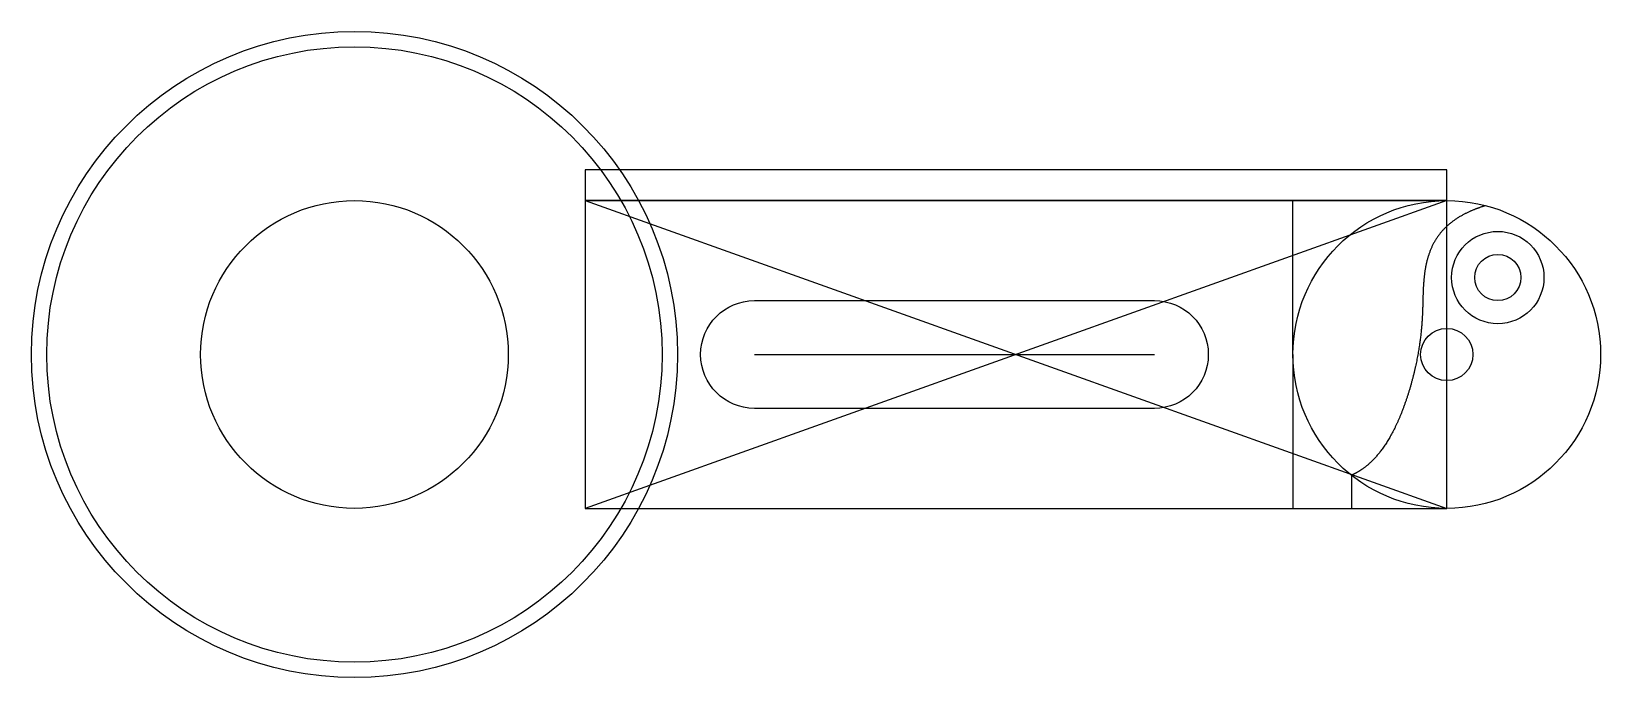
# Model space of a CAD drawing. Header units: millimetres. Extents: x -32 to 19, y -10.5 to 10.5.
import ezdxf

# ---------------------------------------------------------------- set-up
doc = ezdxf.new("R2010")
doc.units = ezdxf.units.MM
doc.layers.get('0').update_dxf_attribs({"linetype": 'CONTINUOUS'})

msp = doc.modelspace()

# ---------------------------------------------------------------- linework, layer by layer
for p, q in [((14, 6), (-14, 6)), ((-14, 6), (-14, 5)), ((14, 5), (14, 6)), ((14, 5), (-14, 5)), ((-14, 5), (-14, -5)), ((14, 5), (-14, -5)), ((-14, 5), (14, -5)), ((-14, 5), (14, 5)), ((9, 0), (9, 5)), ((14, -5), (14, 5)), ((-8.5, 0), (4.5, 0)), ((9, 0), (9, -5)), ((10.9, -3.923), (10.9, -5)), ((-14, -5), (14, -5))]:
    msp.add_line(p, q)
msp.add_lwpolyline([(4.5, -1.75), (-8.5, -1.75, -1), (-8.5, 1.75), (4.5, 1.75, -1)], format="xyb", close=True)
for centre, radius in [((-21.5, 0), 10.5), ((-21.5, 0), 10), ((-21.5, 0), 5), ((14, 0), 5), ((15.658, 2.5), 1.5), ((15.658, 2.5), 0.75), ((14, 0), 0.85)]:
    msp.add_circle(centre, radius)
msp.add_open_spline([(15.265, 4.837), (15.146, 4.802), (14.917, 4.725), (14.601, 4.593), (14.235, 4.385), (13.871, 4.072), (13.598, 3.707), (13.411, 3.297), (13.299, 2.854), (13.244, 2.398), (13.225, 1.942), (13.218, 1.491), (13.199, 1.029), (13.149, 0.509), (13.057, -0.073), (12.919, -0.701), (12.737, -1.344), (12.514, -1.965), (12.254, -2.531), (11.962, -3.02), (11.639, -3.421), (11.358, -3.669), (11.134, -3.812), (10.979, -3.889), (10.9, -3.923)], degree=5)

doc.saveas('drawing.dxf')
